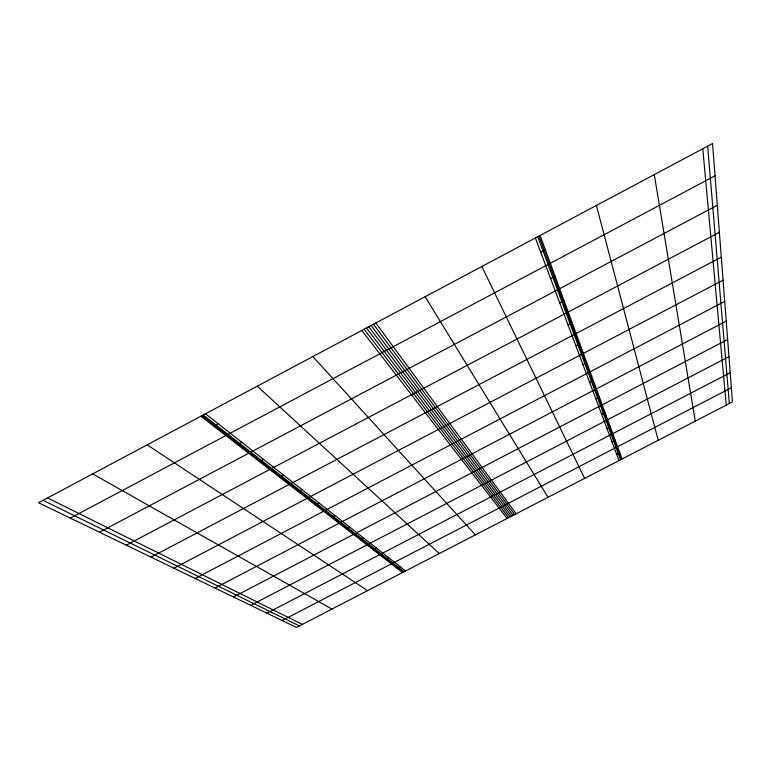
<?xml version="1.0" encoding="UTF-8"?>
<svg xmlns="http://www.w3.org/2000/svg" width="771" height="771" viewBox="0 0 771 771"><rect width="100%" height="100%" fill="white"/><g stroke="black" fill="none" stroke-linecap="round" stroke-linejoin="round"><path stroke-width="1.16" d="M213.644 426.103L218.135 423.713M540.673 252.156L545.348 249.669M70.354 518.112L715.025 175.827M237.516 444.597L241.815 442.313M550.629 278.63L555.091 276.269M99.498 532.202L717.29 205.288M259.403 461.559L263.537 459.381M559.746 302.887L564.025 300.623M126.299 545.164L719.382 232.312M279.565 477.182L283.526 475.09M568.131 325.179L572.236 323.01M151.039 557.134L721.29 257.167M298.175 491.609L302.001 489.604M575.86 345.736L579.811 343.664M173.938 568.208L723.063 280.124M315.426 504.976L319.107 503.039M583.011 364.77L586.818 362.775M195.198 578.481L724.701 301.374M331.453 517.389L335.009 515.529M589.651 382.426L593.323 380.508M214.984 588.051L726.224 321.112M346.381 528.964L349.822 527.162M595.829 398.858L599.366 397.007M233.449 596.985L727.641 339.491M360.317 539.758L363.642 538.033M601.592 414.181L605.013 412.398M250.72 605.341L728.961 356.655M373.366 549.868L376.585 548.2M606.979 428.512L610.295 426.787M266.911 613.167L730.204 372.711M385.596 559.351L388.729 557.732M612.029 441.937L615.239 440.27M282.109 620.52L731.361 387.755M397.104 568.266L400.13 566.695M616.761 454.543L619.874 452.934M43.051 500.331L299.37 625.917M47.551 497.931L302.319 624.385M92.684 473.876L331.906 609.08M147.184 444.838L367.545 590.644M200.894 416.215L402.597 572.525M202.041 415.608L403.339 572.13M203.187 414.991L404.091 571.745M205.481 413.776L405.585 570.974M257.254 386.175L439.287 553.539M312.843 356.559L475.379 534.872M361.782 330.48L507.096 518.469M364.124 329.227L508.609 517.688M366.456 327.983L510.123 516.898M368.798 326.74L511.636 516.117M371.14 325.487L513.149 515.336M373.482 324.244L514.662 514.556M375.814 323.001L516.175 513.765M425.129 296.719L548.046 497.285M481.836 266.496L584.611 478.377M535.353 237.979L619.026 460.566M537.734 236.707L620.559 459.776M538.929 236.071L621.33 459.381M540.124 235.434L622.091 458.986M596.407 205.443L658.212 440.299M654.271 174.612L695.249 421.139M702.795 148.745L726.243 405.112M707.662 146.153L729.347 403.503M712.539 143.56L38.55 502.731L296.421 627.44L732.45 401.903L712.539 143.56"/></g></svg>
